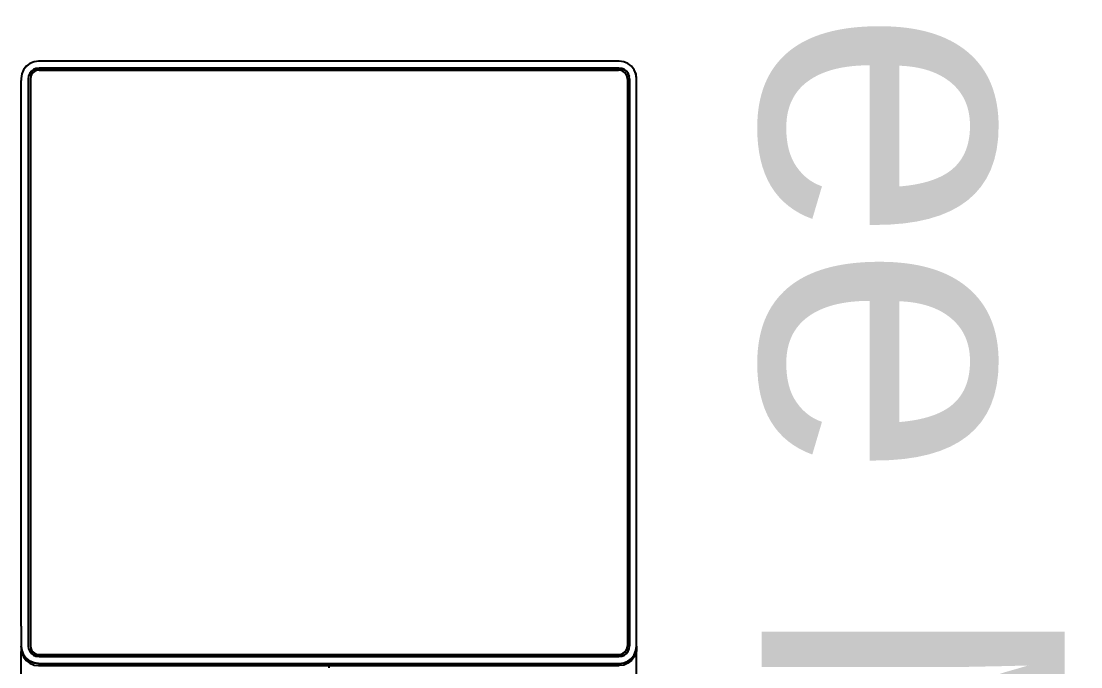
# Model space of a CAD drawing. Header units: inches. Extents: x -1841 to -80, y -100 to 1021.
# Drawn here: x -744.34 to -738.95, y 292.47 to 295.76 of the extents above; entities that cross this region are included whole.
import ezdxf

# ---------------------------------------------------------------- set-up
doc = ezdxf.new("R2010")
doc.units = ezdxf.units.IN
doc.header["$MEASUREMENT"] = 0
doc.layers.add('Edges', color=7, linetype='Continuous')
doc.styles.get("Standard").update_dxf_attribs({"font": 'arial.ttf'})

# ---------------------------------------------------------------- blocks, each defined once
blk = doc.blocks.new('Automatic Nescafe Coffee Machine fr')
at = {"layer": 'Edges'}
for p, q in [((-0.15779, 0.27993), (-0.15869, 0.27777)), ((-0.15776, 0.27991), (-0.15866, 0.27776)), ((-0.15636, 0.28178), (-0.15779, 0.27993)), ((-0.15633, 0.28176), (-0.15776, 0.27991)), ((-0.15449, 0.28321), (-0.15636, 0.28178)), ((-0.15447, 0.28317), (-0.15633, 0.28176)), ((-0.15231, 0.2841), (-0.15449, 0.28321)), ((-0.1523, 0.28406), (-0.15447, 0.28317)), ((-0.15265, 0.28005), (-0.15376, 0.27921)), ((-0.15265, 0.27988), (-0.15376, 0.27904)), ((-0.15136, 0.28058), (-0.15265, 0.28005)), ((-0.15136, 0.28041), (-0.15265, 0.27988)), ((-0.15265, 0.28005), (-0.15265, 0.27988)), ((-0.14998, 0.2844), (-0.15231, 0.2841)), ((-0.14997, 0.28437), (-0.1523, 0.28406)), ((-0.15107, 0.27952), (-0.1521, 0.2791)), ((-0.14974, 0.28079), (-0.15136, 0.28058)), ((-0.14974, 0.28062), (-0.15136, 0.28041)), ((-0.15136, 0.28058), (-0.15136, 0.28041)), ((-0.14967, 0.2797), (-0.15107, 0.27952)), ((0.14998, 0.2844), (-0.14998, 0.2844)), ((0.14997, 0.28437), (-0.14997, 0.28437)), ((-0.11707, 0.28079), (-0.14974, 0.28079)), ((-0.14974, 0.28079), (-0.14974, 0.28062)), ((-0.11707, 0.28062), (-0.14974, 0.28062)), ((-0.14967, 0.2797), (0.14967, 0.2797)), ((-0.11241, 0.28079), (-0.11707, 0.28079)), ((-0.11707, 0.28079), (-0.11707, 0.28062)), ((-0.11241, 0.28062), (-0.11707, 0.28062)), ((-0.03435, 0.28079), (-0.11241, 0.28079)), ((-0.11241, 0.28079), (-0.11241, 0.28062)), ((-0.03435, 0.28062), (-0.11241, 0.28062)), ((-0.01913, 0.28079), (-0.03435, 0.28079)), ((-0.03435, 0.28079), (-0.03435, 0.28062)), ((-0.01913, 0.28062), (-0.03435, 0.28062)), ((0.14974, 0.28079), (-0.01913, 0.28079)), ((-0.01913, 0.28079), (-0.01913, 0.28062)), ((0.14974, 0.28062), (-0.01913, 0.28062)), ((0.15107, 0.27952), (0.14967, 0.2797)), ((0.15136, 0.28058), (0.14974, 0.28079)), ((0.14974, 0.28079), (0.14974, 0.28062)), ((0.15136, 0.28041), (0.14974, 0.28062)), ((0.1523, 0.28406), (0.14997, 0.28437)), ((0.15231, 0.2841), (0.14998, 0.2844)), ((0.1521, 0.2791), (0.15107, 0.27952)), ((0.15265, 0.28005), (0.15136, 0.28058)), ((0.15136, 0.28058), (0.15136, 0.28041)), ((0.15265, 0.27988), (0.15136, 0.28041)), ((0.15447, 0.28317), (0.1523, 0.28406)), ((0.15449, 0.28321), (0.15231, 0.2841)), ((0.15376, 0.27921), (0.15265, 0.28005)), ((0.15265, 0.28005), (0.15265, 0.27988)), ((0.15376, 0.27904), (0.15265, 0.27988)), ((0.15633, 0.28176), (0.15447, 0.28317)), ((0.15636, 0.28178), (0.15449, 0.28321)), ((0.15776, 0.27991), (0.15633, 0.28176)), ((0.15779, 0.27993), (0.15636, 0.28178)), ((0.15866, 0.27776), (0.15776, 0.27991)), ((0.15869, 0.27777), (0.15779, 0.27993)), ((-0.15869, 0.27777), (-0.159, 0.27546)), ((-0.159, 0.27546), (-0.159, 0.27436)), ((-0.15896, 0.27545), (-0.159, 0.27436)), ((-0.159, -0.00745), (-0.159, 0.27436)), ((-0.15866, 0.27776), (-0.15896, 0.27545)), ((-0.15514, 0.27666), (-0.15535, 0.27522)), ((-0.15535, 0.27522), (-0.15535, -0.01757)), ((-0.15461, 0.27811), (-0.15514, 0.27683)), ((-0.15461, 0.27794), (-0.15514, 0.27666)), ((-0.15514, 0.27683), (-0.15514, 0.27666)), ((-0.15376, 0.27921), (-0.15461, 0.27811)), ((-0.15376, 0.27904), (-0.15461, 0.27794)), ((-0.15461, 0.27811), (-0.15461, 0.27794)), ((-0.15407, 0.27654), (-0.15426, 0.27515)), ((-0.15426, 0.27515), (-0.15426, -0.01767)), ((-0.15365, 0.27756), (-0.15407, 0.27654)), ((-0.15376, 0.27921), (-0.15376, 0.27904)), ((-0.15298, 0.27843), (-0.15365, 0.27756)), ((-0.1521, 0.2791), (-0.15298, 0.27843)), ((0.15298, 0.27843), (0.1521, 0.2791)), ((0.15365, 0.27756), (0.15298, 0.27843)), ((0.15407, 0.27654), (0.15365, 0.27756)), ((0.15461, 0.27811), (0.15376, 0.27921)), ((0.15376, 0.27921), (0.15376, 0.27904)), ((0.15461, 0.27794), (0.15376, 0.27904)), ((0.15426, 0.27515), (0.15407, 0.27654)), ((0.15426, 0.27515), (0.15426, -0.01767)), ((0.15514, 0.27683), (0.15461, 0.27811)), ((0.15461, 0.27811), (0.15461, 0.27794)), ((0.15514, 0.27666), (0.15461, 0.27794)), ((0.15514, 0.27683), (0.15514, 0.27666)), ((0.15535, 0.27522), (0.15514, 0.27666)), ((0.15535, 0.27522), (0.15535, -0.01757)), ((0.15896, 0.27545), (0.15866, 0.27776)), ((0.159, 0.27546), (0.15869, 0.27777)), ((0.159, 0.27436), (0.15896, 0.27545)), ((0.159, 0.27436), (0.159, 0.27546)), ((0.159, 0.20887), (0.159, 0.27436)), ((0.15896, -0.01781), (0.159, 0.20887)), ((0.159, -0.01781), (0.159, 0.20887)), ((-0.159, -0.00745), (-0.159, -0.01781)), ((-0.159, -0.00745), (-0.15896, -0.01781)), ((-0.15869, -0.02013), (-0.159, -0.01781)), ((-0.159, -0.01781), (-0.159, -0.0189)), ((-0.159, -0.0189), (-0.15879, -0.02052)), ((-0.159, -0.0189), (-0.159, -0.02052)), ((-0.159, -0.04624), (-0.159, -0.02052)), ((-0.159, -0.02052), (-0.15879, -0.02052)), ((-0.15896, -0.01781), (-0.15866, -0.02012)), ((-0.15879, -0.02052), (-0.15869, -0.02122)), ((-0.15779, -0.02228), (-0.15869, -0.02013)), ((-0.15869, -0.02122), (-0.15779, -0.02338)), ((-0.15866, -0.02012), (-0.15776, -0.02227)), ((-0.15535, -0.01757), (-0.15514, -0.01918)), ((-0.15514, -0.01918), (-0.15461, -0.02046)), ((-0.15461, -0.02046), (-0.15376, -0.02156)), ((-0.15426, -0.01767), (-0.15407, -0.0189)), ((-0.15407, -0.0189), (-0.15365, -0.01991)), ((-0.15407, -0.0189), (-0.15407, -0.01907)), ((-0.15407, -0.01907), (-0.15365, -0.02008)), ((-0.15376, -0.02156), (-0.15265, -0.0224)), ((-0.15365, -0.01991), (-0.15298, -0.02078)), ((-0.15365, -0.01991), (-0.15365, -0.02008)), ((-0.15365, -0.02008), (-0.15298, -0.02095)), ((-0.15298, -0.02078), (-0.1521, -0.02145)), ((-0.15298, -0.02078), (-0.15298, -0.02095)), ((-0.15298, -0.02095), (-0.1521, -0.02162)), ((-0.1521, -0.02145), (-0.15107, -0.02187)), ((-0.1521, -0.02145), (-0.1521, -0.02162)), ((-0.1521, -0.02162), (-0.15107, -0.02204)), ((-0.15107, -0.02187), (-0.14967, -0.02205)), ((-0.15107, -0.02187), (-0.15107, -0.02204)), ((0.14967, -0.02205), (0.15107, -0.02187)), ((0.15107, -0.02187), (0.1521, -0.02145)), ((0.15107, -0.02204), (0.1521, -0.02162)), ((0.15107, -0.02187), (0.15107, -0.02204)), ((0.1521, -0.02145), (0.15298, -0.02078)), ((0.1521, -0.02162), (0.15298, -0.02095)), ((0.1521, -0.02145), (0.1521, -0.02162)), ((0.15265, -0.0224), (0.15376, -0.02156)), ((0.15298, -0.02078), (0.15365, -0.01991)), ((0.15298, -0.02095), (0.15365, -0.02008)), ((0.15298, -0.02078), (0.15298, -0.02095)), ((0.15365, -0.01991), (0.15407, -0.0189)), ((0.15365, -0.02008), (0.15407, -0.01907)), ((0.15365, -0.01991), (0.15365, -0.02008)), ((0.15376, -0.02156), (0.15461, -0.02046)), ((0.15407, -0.0189), (0.15426, -0.01767)), ((0.15407, -0.0189), (0.15407, -0.01907)), ((0.15461, -0.02046), (0.15514, -0.01918)), ((0.15514, -0.01918), (0.15535, -0.01757)), ((0.15776, -0.02227), (0.15866, -0.02012)), ((0.15779, -0.02228), (0.15869, -0.02013)), ((0.15869, -0.02122), (0.15779, -0.02338)), ((0.15866, -0.02012), (0.15896, -0.01781)), ((0.15869, -0.02013), (0.159, -0.01781)), ((0.15879, -0.02052), (0.15869, -0.02122)), ((0.159, -0.0189), (0.15879, -0.02052)), ((0.159, -0.02052), (0.15879, -0.02052)), ((0.159, -0.0189), (0.15896, -0.01781)), ((0.159, -0.01781), (0.159, -0.0189)), ((0.159, -0.0189), (0.159, -0.02052)), ((0.159, -0.04624), (0.159, -0.02052)), ((-0.15636, -0.02414), (-0.15779, -0.02228)), ((-0.15779, -0.02338), (-0.15636, -0.02523)), ((-0.15776, -0.02227), (-0.15633, -0.02411)), ((-0.15449, -0.02556), (-0.15636, -0.02414)), ((-0.15636, -0.02523), (-0.15449, -0.02665)), ((-0.15633, -0.02411), (-0.15447, -0.02553)), ((-0.15231, -0.02645), (-0.15449, -0.02556)), ((-0.15449, -0.02665), (-0.15231, -0.02755)), ((-0.15447, -0.02553), (-0.1523, -0.02642)), ((-0.15265, -0.0224), (-0.15136, -0.02293)), ((-0.14998, -0.02676), (-0.15231, -0.02645)), ((-0.1523, -0.02642), (-0.14997, -0.02672)), ((-0.15136, -0.02293), (-0.14974, -0.02314)), ((-0.15107, -0.02204), (-0.14967, -0.02222)), ((-0.14998, -0.02676), (0.14998, -0.02676)), ((-0.14997, -0.02672), (0.14997, -0.02672)), ((-0.14974, -0.02314), (0.14974, -0.02314)), ((-0.14967, -0.02205), (0.14967, -0.02205)), ((-0.14967, -0.02205), (-0.14967, -0.02222)), ((-0.14967, -0.02222), (0.14967, -0.02222)), ((0.14967, -0.02222), (0.15107, -0.02204)), ((0.14967, -0.02205), (0.14967, -0.02222)), ((0.14974, -0.02314), (0.15136, -0.02293)), ((0.14997, -0.02672), (0.1523, -0.02642)), ((0.14998, -0.02676), (0.15231, -0.02645)), ((0.15136, -0.02293), (0.15265, -0.0224)), ((0.1523, -0.02642), (0.15447, -0.02553)), ((0.15231, -0.02645), (0.15449, -0.02556)), ((0.15449, -0.02665), (0.15231, -0.02755)), ((0.15447, -0.02553), (0.15633, -0.02411)), ((0.15449, -0.02556), (0.15636, -0.02414)), ((0.15636, -0.02523), (0.15449, -0.02665)), ((0.15633, -0.02411), (0.15776, -0.02227)), ((0.15636, -0.02414), (0.15779, -0.02228)), ((0.15779, -0.02338), (0.15636, -0.02523)), ((-0.15231, -0.02755), (-0.14998, -0.02785)), ((-0.14998, -0.02785), (0, -0.02785)), ((0, -0.02785), (0, -0.02908)), ((0, -0.02785), (0.14998, -0.02785)), ((0.15231, -0.02755), (0.14998, -0.02785))]:
    blk.add_line(p, q, dxfattribs=at)

msp = doc.modelspace()

# ---------------------------------------------------------------- block references
at = {"color": 7, "lineweight": 25, "xscale": 9.85865479472726, "yscale": 9.85865479472726, "zscale": 9.85865479472726}
msp.add_blockref('Automatic Nescafe Coffee Machine fr', (-742.7768, 292.7542), dxfattribs=at)

# ---------------------------------------------------------------- texts
at = {"color": 7, "lineweight": 25}
msp.add_text('Coffee Machine', height=1.54424, rotation=270, dxfattribs=at).set_placement((-740.5731, 299.7834))

doc.saveas('drawing.dxf')
